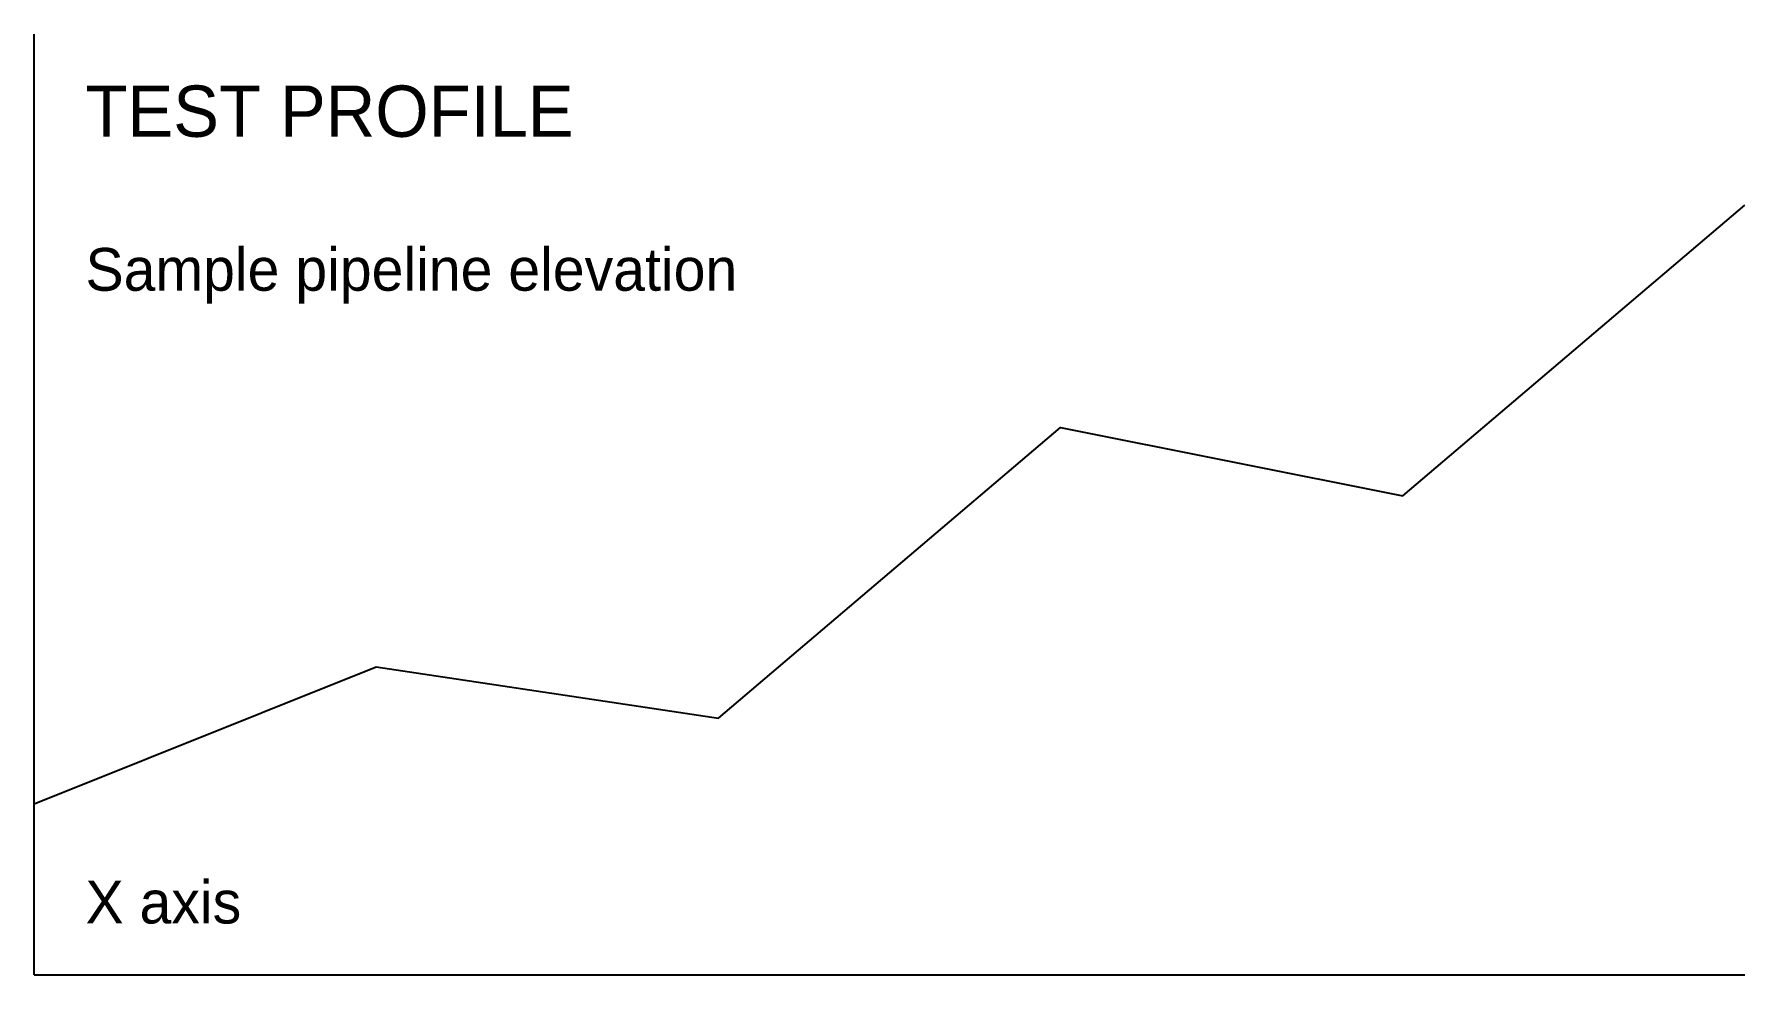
# Model space of a CAD drawing. Extents: x 0 to 100, y 0 to 55.
import ezdxf

# ---------------------------------------------------------------- set-up
doc = ezdxf.new("R2010")
doc.units = 0

msp = doc.modelspace()

# ---------------------------------------------------------------- linework, layer by layer
for q in [(0, 55), (100, 0)]:
    msp.add_line((0, 0), q)
msp.add_lwpolyline([(0, 10), (20, 18), (40, 15), (60, 32), (80, 28), (100, 45)])

# ---------------------------------------------------------------- texts
for s, height, p in [('TEST PROFILE', 3, (3, 49)), ('Sample pipeline elevation', 2.5, (3, 40)), ('X axis', 2.5, (3, 3))]:
    msp.add_text(s, height=height).set_placement(p)

doc.saveas('drawing.dxf')
